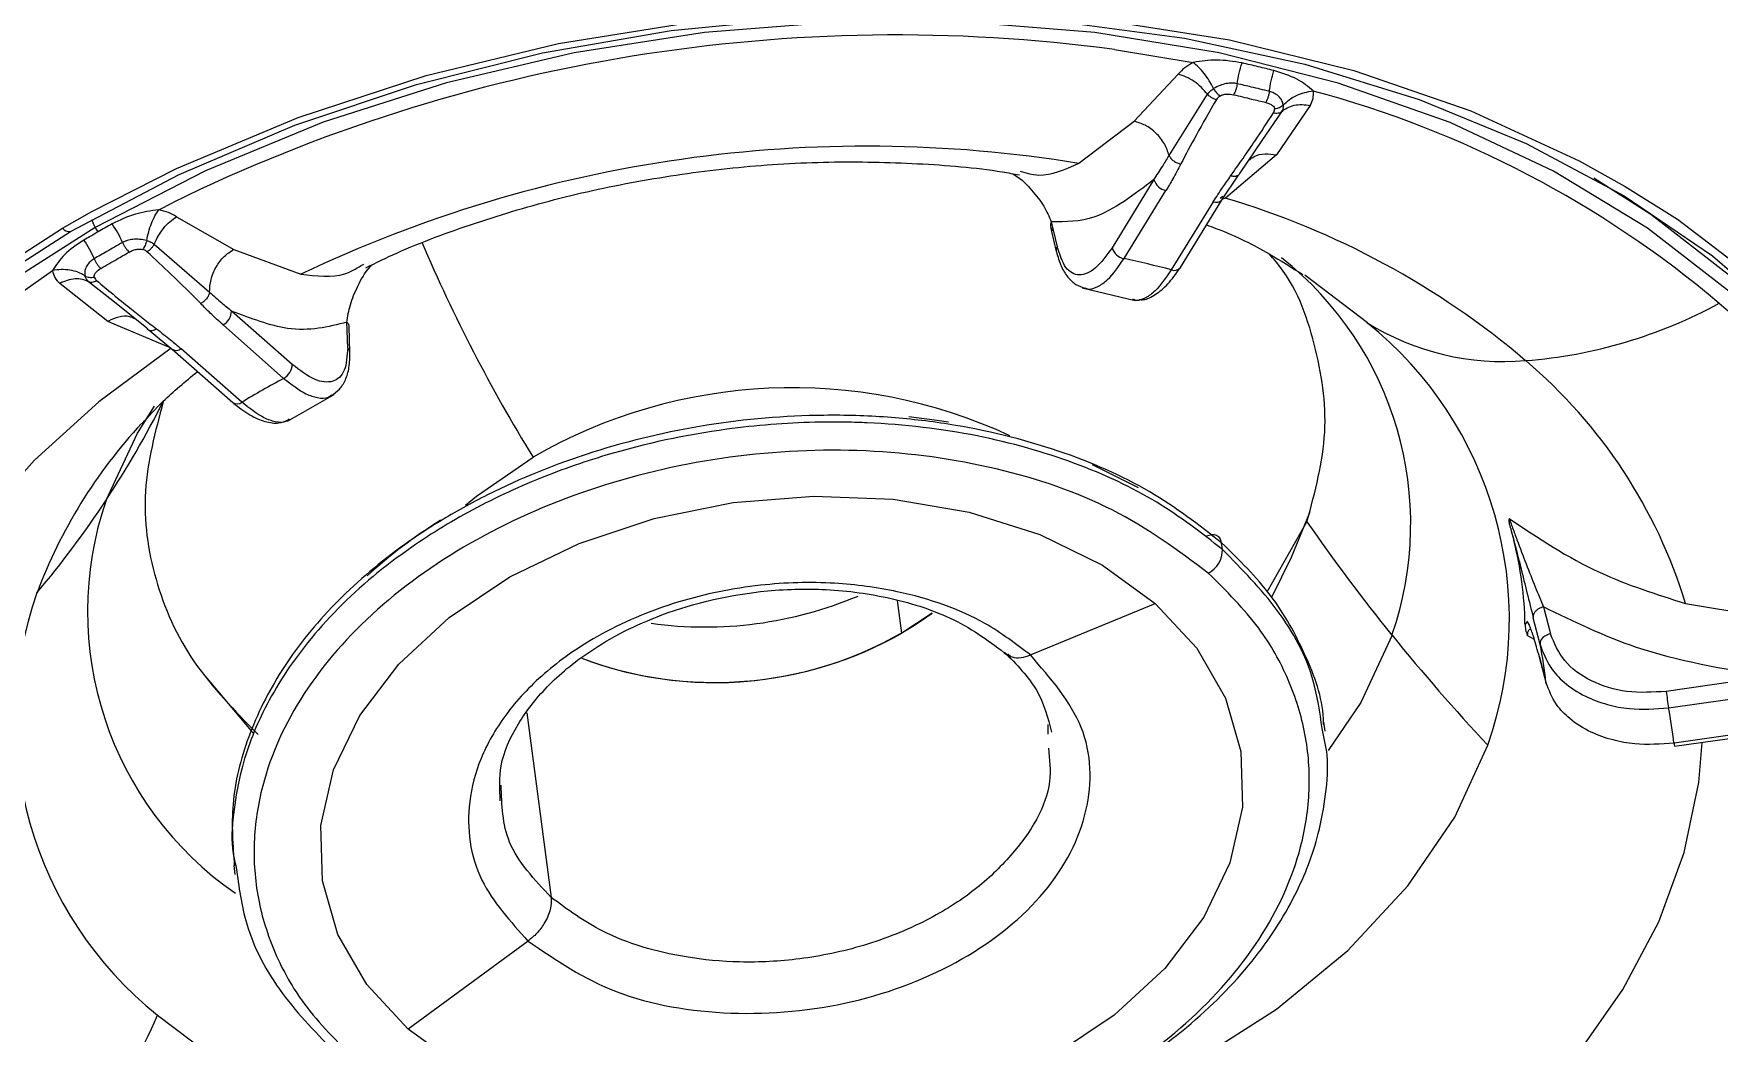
# Model space of a CAD drawing. Extents: x 525 to 613, y 487 to 635.
# Drawn here: x 582.59 to 584.257, y 577.046 to 578.035 of the extents above; entities that cross this region are included whole.
import ezdxf

# ---------------------------------------------------------------- set-up
doc = ezdxf.new("R2010")
doc.units = 0
doc.header["$MEASUREMENT"] = 0
doc.layers.add('1', color=4, linetype='Continuous')
doc.layers.add('STD TEST', color=3, linetype='Continuous')

# ---------------------------------------------------------------- blocks, each defined once
blk = doc.blocks.new('2023 VANGUARD')
at = {"layer": '1', "color": 3, "linetype": 'Continuous', "lineweight": 25}
for p, q in [((14.6992, -14.6718), (14.777, -14.6846)), ((14.7185, -14.7428), (14.7623, -14.6961)), ((14.7532, -14.7767), (14.7911, -14.716)), ((14.8644, -14.7335), (14.845, -14.7617)), ((14.8928, -14.7272), (14.8593, -14.7762)), ((14.6639, -14.7844), (14.7185, -14.7428)), ((14.845, -14.7617), (14.8234, -14.7934)), ((14.8593, -14.7762), (14.8089, -14.8189)), ((14.7382, -14.8005), (14.6968, -14.8679)), ((14.8051, -14.8212), (14.8217, -14.7962)), ((14.7086, -14.8787), (14.7501, -14.8114)), ((14.7969, -14.8225), (14.7554, -14.8899)), ((14.7644, -14.8875), (14.8058, -14.8202)), ((14.8037, -14.8188), (14.8065, -14.8168)), ((14.8089, -14.8189), (14.8051, -14.8202)), ((13.6584, -14.8486), (13.6876, -14.8321)), ((13.7537, -14.8303), (13.7673, -14.8234)), ((13.7713, -14.8373), (13.8279, -14.8696)), ((14.6358, -14.8468), (14.637, -14.8519)), ((14.6367, -14.8423), (14.6424, -14.8669)), ((14.637, -14.8519), (14.6416, -14.8718)), ((13.7493, -14.8644), (13.804, -14.9119)), ((13.8279, -14.8696), (13.8944, -14.894)), ((13.9539, -14.8855), (13.9567, -14.8841)), ((13.7033, -14.9409), (13.6558, -14.9033)), ((13.7084, -14.9206), (13.6844, -14.9015)), ((14.9493, -14.9422), (14.8874, -14.8951)), ((13.742, -14.9474), (13.7084, -14.9206)), ((14.6671, -14.9077), (14.7196, -14.9202)), ((13.8857, -14.9834), (13.8257, -14.9305)), ((13.7661, -14.9673), (13.7033, -14.9409)), ((13.7443, -14.9496), (13.7677, -14.9688)), ((13.8173, -14.9442), (13.8773, -14.9971)), ((13.9407, -14.9668), (13.9399, -14.9416)), ((13.9429, -14.9716), (13.9421, -14.9457)), ((13.7669, -14.9682), (13.827, -15.0211)), ((13.8359, -15.0208), (13.7759, -14.9679)), ((13.881, -15.0394), (13.9274, -15.013)), ((14.5351, -15.0406), (14.5236, -15.0388)), ((14.7228, -15.1053), (14.6775, -15.0825)), ((14.8502, -15.2083), (14.8896, -15.1389)), ((14.806, -15.1664), (14.8051, -15.1597)), ((14.4889, -15.249), (14.4846, -15.2167)), ((14.616, -15.2707), (14.7394, -15.2197)), ((15.1237, -15.2232), (15.1305, -15.2498)), ((15.2641, -15.2198), (15.3863, -15.2403)), ((14.5188, -15.2295), (14.4889, -15.249)), ((15.107, -15.2382), (15.1053, -15.2402)), ((15.1135, -15.234), (15.1134, -15.2336)), ((15.1202, -15.2603), (15.1135, -15.234)), ((15.1146, -15.2553), (15.1075, -15.2514)), ((15.1194, -15.2726), (15.1262, -15.2988)), ((15.1195, -15.2726), (15.126, -15.298)), ((15.1262, -15.2988), (15.126, -15.298)), ((15.3464, -15.2922), (15.2449, -15.3067)), ((15.2473, -15.323), (15.3488, -15.3085)), ((14.118, -15.328), (14.142, -15.5105)), ((14.6332, -15.3393), (14.6334, -15.349)), ((14.9075, -15.3461), (14.9063, -15.3373)), ((15.3542, -15.3434), (15.2527, -15.3578)), ((15.2532, -15.361), (15.3547, -15.3465)), ((13.8279, -15.479), (13.829, -15.4879)), ((14.1192, -15.5538), (14.0006, -15.6408)), ((14.119, -15.5536), (14.1192, -15.5538))]:
    blk.add_line(p, q, dxfattribs=at)
at = {"layer": '1', "color": 3, "linetype": 'Continuous', "lineweight": 25, "flags": 128}
for points in [[(13.6664, -14.8519), (13.7739, -14.7955), (13.8885, -14.7468), (14.0088, -14.7066), (14.1333, -14.6752), (14.2607, -14.6531), (14.3894, -14.6405), (14.5179, -14.6375), (14.6448, -14.6443), (14.7685, -14.6606), (14.8875, -14.6864), (15.0006, -14.7212), (15.1063, -14.7648), (15.2034, -14.8166), (15.2908, -14.8759), (15.3675, -14.9422), (15.4325, -15.0145), (15.4851, -15.0922), (15.5247, -15.1742), (15.5508, -15.2595), (15.5569, -15.2913)], [(13.6876, -14.8321), (13.7713, -14.7896), (13.8917, -14.739), (14.0182, -14.6977), (14.1492, -14.666), (14.2831, -14.6444), (14.418, -14.6332), (14.5525, -14.6324), (14.6847, -14.6422), (14.813, -14.6623), (14.9358, -14.6926), (15.0516, -14.7326), (15.1588, -14.7819), (15.2045, -14.8072)], [(15.5289, -15.4085), (15.5293, -15.4033), (15.5277, -15.3136), (15.5116, -15.2257), (15.4812, -15.1405), (15.4369, -15.0592), (15.3791, -14.9828), (15.3087, -14.9123), (15.2265, -14.8485), (15.1336, -14.7922), (15.0311, -14.7442), (14.9203, -14.705), (14.8027, -14.6752), (14.6796, -14.655), (14.5526, -14.6449), (14.4234, -14.6449), (14.2936, -14.6549), (14.1647, -14.675), (14.0385, -14.7047), (13.9164, -14.7438), (13.8001, -14.7918), (13.691, -14.848)], [(15.3123, -14.8991), (15.2297, -14.8349), (15.1734, -14.7992)], [(14.8052, -14.821), (14.8052, -14.8209), (14.8058, -14.8202)], [(15.2045, -14.8072), (15.2562, -14.8398), (15.3425, -14.9056)], [(13.4073, -16.03), (13.3332, -15.9571), (13.2721, -15.8781), (13.225, -15.7939), (13.1923, -15.7057), (13.1744, -15.6144), (13.1717, -15.5213), (13.1841, -15.4275), (13.2115, -15.3342), (13.2535, -15.2426), (13.3096, -15.1539), (13.3791, -15.069), (13.4611, -14.9892), (13.5546, -14.9154), (13.6584, -14.8486)], [(13.1854, -15.5761), (13.1873, -15.4911), (13.2028, -15.4016), (13.2321, -15.3129), (13.2748, -15.2259), (13.3304, -15.1418), (13.3982, -15.0614), (13.4774, -14.9857), (13.5672, -14.9156), (13.6664, -14.8519)], [(13.691, -14.848), (13.5904, -14.9118), (13.4997, -14.9823), (13.4199, -15.0587), (13.3522, -15.1399), (13.2972, -15.2251), (13.2558, -15.313), (13.2284, -15.4026), (13.2154, -15.4928), (13.217, -15.5825), (13.233, -15.6704), (13.2635, -15.7556), (13.2685, -15.7664)], [(13.2307, -15.5694), (13.232, -15.4771), (13.2488, -15.3845), (13.2809, -15.2929), (13.3279, -15.2033), (13.389, -15.1172), (13.4636, -15.0356), (13.5505, -14.9597), (13.6486, -14.8905)], [(13.7661, -14.9673), (13.6945, -15.0204), (13.6309, -15.0779), (13.576, -15.1394), (13.5306, -15.2039), (13.4951, -15.2709), (13.47, -15.3394), (13.4555, -15.4087), (13.4519, -15.4779)], [(13.7017, -15.1176), (13.7327, -15.0512), (13.7495, -15.0245)], [(14.5236, -15.0388), (14.5109, -15.037), (14.4956, -15.0352)], [(14.0572, -15.1226), (14.0679, -15.1135), (14.124, -15.0751)], [(14.0006, -15.6408), (13.9595, -15.5965), (13.9309, -15.5471), (13.9157, -15.4942), (13.9142, -15.4393), (13.9266, -15.3842), (13.9525, -15.3304), (13.9911, -15.2797), (14.0411, -15.2336), (14.1012, -15.1934), (14.1695, -15.1604), (14.2438, -15.1357), (14.3219, -15.1199), (14.4016, -15.1135), (14.4802, -15.1167), (14.5555, -15.1295), (14.6252, -15.1514), (14.6872, -15.1818), (14.7394, -15.2197)], [(14.8551, -15.2129), (14.8744, -15.1739), (14.8924, -15.1297)], [(14.7394, -15.2197), (14.7805, -15.264), (14.8091, -15.3134), (14.8243, -15.3663), (14.8258, -15.4212), (14.8134, -15.4763), (14.7875, -15.5301), (14.7489, -15.5808), (14.6988, -15.6269), (14.6388, -15.6671), (14.5705, -15.7), (14.4962, -15.7248), (14.418, -15.7406), (14.3384, -15.747), (14.2598, -15.7438), (14.1844, -15.731), (14.1148, -15.7091), (14.0528, -15.6787), (14.0006, -15.6408)], [(14.9737, -15.2512), (14.9427, -15.3176), (14.9107, -15.3653)], [(13.7997, -15.2917), (13.8451, -15.3457), (13.8472, -15.3478)], [(13.7524, -15.627), (13.8199, -15.6777), (13.898, -15.7205), (13.9851, -15.7546), (14.0795, -15.7793), (14.1794, -15.7941), (14.2827, -15.7987), (14.3874, -15.793), (14.4914, -15.7771), (14.5925, -15.7514), (14.6888, -15.7163), (14.7784, -15.6726), (14.8593, -15.6211), (14.9301, -15.5629), (14.9893, -15.4991), (15.0358, -15.431), (15.0685, -15.36)], [(14.9666, -15.8382), (15.0383, -15.7852), (15.1019, -15.7276), (15.1568, -15.6662), (15.2022, -15.6016), (15.2377, -15.5346), (15.2628, -15.4661), (15.2773, -15.3969), (15.2806, -15.3571)]]:
    blk.add_lwpolyline(points, dxfattribs=at)
at = {"layer": '1', "color": 3, "linetype": 'Continuous', "lineweight": 25}
for centre, radius, start, end in [((14.4834, -16.2859), 1.6284, 82.384, 116.0915), ((14.6273, -15.7154), 1.0378, 49.7832, 75.0077), ((14.4544, -16.0698), 1.3023, 80.7424, 115.4665), ((14.7532, -14.7961), 0.0156, 196.4118, 258.4803), ((14.7997, -14.8144), 0.00857, 250.8871, 309.8544), ((14.5769, -15.6024), 0.8171, 49.6548, 73.5117), ((13.6655, -14.8429), 0.00909, 218.8875, 275.6111), ((13.7325, -14.8244), 0.0478, 199.0679, 209.6277), ((13.7359, -14.8227), 0.0516, 209.3783, 214.9763), ((14.3681, -16.031), 1.358, 119.1006, 119.777), ((15.5175, -14.2194), 1.6353, 203.1526, 211.5522), ((14.6483, -14.8703), 0.00686, 149.4581, 199.6621), ((14.7117, -14.8635), 0.0156, 196.4129, 258.4802), ((14.4877, -15.9113), 1.056, 75.3142, 77.9243), ((14.7583, -14.8824), 0.00793, 249.0772, 320.2841), ((14.6567, -15.1413), 0.3355, 340.8726, 51.7215), ((15.0681, -14.5002), 0.4809, 274.5141, 298.487), ((14.891, -15.4052), 0.6307, 14.6105, 49.8747), ((13.8097, -14.9302), 0.016, 298.2138, 358.8632), ((15.0841, -14.724), 0.2565, 238.2795, 274.8695), ((14.7145, -15.2351), 0.3753, 340.5634, 51.2888), ((13.7712, -14.9618), 0.0077, 236.6953, 307.5638), ((13.9359, -14.972), 0.00701, 2.7442, 47.5767), ((13.8698, -14.983), 0.016, 298.2137, 358.8629), ((14.7761, -15.3691), 0.5104, 17.0092, 49.7391), ((14.368, -15.9027), 1.03, 118.4508, 121.1046), ((14.3804, -15.5191), 0.5127, 65.1612, 120.0092), ((12.9038, -14.5902), 0.9564, 326.5312, 333.2869), ((13.8312, -15.0147), 0.0077, 236.6955, 307.5639), ((14.1081, -15.3868), 0.5069, 137.1227, 159.4991), ((12.8681, -14.5663), 0.9994, 319.9627, 326.5231), ((14.0222, -15.2275), 0.3389, 161.078, 235.3681), ((14.3146, -15.5855), 0.5295, 122.1978, 132.0772), ((16.4057, -14.0911), 1.843, 214.6497, 219.0117), ((14.7797, -15.1664), 0.0264, 297.9187, 0.0218), ((14.7497, -15.2456), 0.3556, 0.865, 14.3703), ((13.9872, -15.3341), 0.3753, 160.5634, 231.2888), ((14.294, -14.8524), 0.3906, 262.1905, 292.8305), ((14.3038, -14.9264), 0.3716, 249.2674, 305.3484), ((14.304, -14.9241), 0.3738, 249.3523, 299.6466), ((16.5319, -13.989), 2.0052, 219.0087, 223.1321), ((15.1286, -15.2596), 0.00841, 116.2074, 184.4674), ((15.1339, -15.2665), 0.017, 101.6664, 122.1681), ((14.7677, -15.3341), 0.3601, 5.7645, 11.8342), ((16.0981, -15.1931), 0.8607, 187.585, 188.6813), ((14.8399, -15.4039), 0.4153, 6.368, 11.2308), ((15.2914, -15.3528), 0.039, 187.3986, 192.1071), ((13.0359, -15.3137), 0.7821, 319.0802, 336.3794)]:
    blk.add_arc(centre, radius, start, end, dxfattribs=at)
for points, knots in [([(18.0731, -14.2248), (18.0717, -14.2358), (18.0688, -14.2578), (18.0641, -14.2907), (18.0589, -14.3235), (18.0534, -14.3562), (18.0474, -14.3887), (18.0411, -14.4211), (18.0344, -14.4534), (18.0274, -14.4855), (18.0199, -14.5176), (18.012, -14.5495), (18.0038, -14.5813), (17.9952, -14.613), (17.9862, -14.6445), (17.9768, -14.6759), (17.967, -14.7072), (17.9569, -14.7384), (17.9463, -14.7694), (17.9221, -14.8381), (17.8808, -14.9433), (17.8154, -15.0848), (17.7409, -15.2236), (17.6263, -15.4082), (17.4582, -15.6291), (17.2508, -15.8364), (17.0642, -15.9881), (16.9112, -16.0962), (16.7479, -16.1961), (16.5561, -16.2972), (16.3331, -16.3952), (16.076, -16.4851), (15.7678, -16.5681), (15.401, -16.6351), (14.9898, -16.6742), (14.5709, -16.684), (14.2294, -16.6717), (13.9533, -16.6514), (13.7858, -16.6354), (13.6519, -16.6206), (13.5528, -16.6087), (13.4518, -16.5957), (13.3841, -16.5863), (13.3499, -16.5815)], [0, 0, 0, 0, 0.007152, 0.014277, 0.021376, 0.028448, 0.035495, 0.042518, 0.049515, 0.056489, 0.06344, 0.070368, 0.077274, 0.084158, 0.091021, 0.097864, 0.104687, 0.11149, 0.118275, 0.125042, 0.156607, 0.187561, 0.219175, 0.250063, 0.31393, 0.375018, 0.406447, 0.437518, 0.468819, 0.500028, 0.541236, 0.582742, 0.624999, 0.685774, 0.749971, 0.81025, 0.874963, 0.905649, 0.937484, 0.952618, 0.96808, 0.983873, 1, 1, 1, 1]), ([(13.1799, -17.2191), (13.1992, -17.2203), (13.2378, -17.2226), (13.2955, -17.2257), (13.3529, -17.2285), (13.4099, -17.231), (13.4665, -17.2331), (13.5227, -17.2349), (13.5785, -17.2364), (13.6928, -17.2387), (13.864, -17.2397), (14.1751, -17.2338), (14.5605, -17.2108), (15.0293, -17.1548), (15.4876, -17.0689), (15.866, -16.9689), (16.1563, -16.8725), (16.4428, -16.7632), (16.7847, -16.6048), (17.1597, -16.3809), (17.4371, -16.171), (17.6355, -15.991), (17.7721, -15.8511), (17.8975, -15.7061), (18.0097, -15.559), (18.1103, -15.409), (18.1998, -15.2564), (18.2799, -15.0987), (18.3352, -14.971), (18.372, -14.8754), (18.3943, -14.8133), (18.4153, -14.7507), (18.4348, -14.6874), (18.453, -14.6235), (18.4697, -14.5591), (18.4851, -14.4941), (18.499, -14.4286), (18.5116, -14.3625), (18.5187, -14.3182), (18.5223, -14.296)], [0, 0, 0, 0, 0.008041, 0.01602, 0.023935, 0.031787, 0.039574, 0.047295, 0.05495, 0.062539, 0.094215, 0.125037, 0.189204, 0.250029, 0.314032, 0.37501, 0.406426, 0.437522, 0.499977, 0.562438, 0.624916, 0.655923, 0.687415, 0.718446, 0.749938, 0.780331, 0.811271, 0.842801, 0.874958, 0.887043, 0.899216, 0.911481, 0.923837, 0.936288, 0.948834, 0.961477, 0.974218, 0.987059, 1, 1, 1, 1]), ([(14.777, -14.6846), (14.7741, -14.6863), (14.7682, -14.6898), (14.7643, -14.694), (14.7623, -14.6961)], [0, 0, 0, 0, 0.504199, 1, 1, 1, 1]), ([(14.8254, -14.6852), (14.8171, -14.6838), (14.8015, -14.6811), (14.7849, -14.6835), (14.777, -14.6846)], [0, 0, 0, 0, 0.529731, 1, 1, 1, 1]), ([(14.7972, -14.7105), (14.7958, -14.7079), (14.793, -14.7027), (14.7879, -14.6955), (14.7825, -14.6892), (14.7788, -14.6861), (14.777, -14.6846)], [0, 0, 0, 0, 0.2496757, 0.503855, 0.7560327, 1, 1, 1, 1]), ([(14.8206, -14.7057), (14.8211, -14.7022), (14.8222, -14.6953), (14.8243, -14.6886), (14.8254, -14.6852)], [0, 0, 0, 0, 0.502808, 1, 1, 1, 1]), ([(14.8569, -14.6927), (14.8517, -14.6914), (14.8412, -14.6889), (14.8306, -14.6864), (14.8254, -14.6852)], [0, 0, 0, 0, 0.499884, 1, 1, 1, 1]), ([(14.7911, -14.716), (14.7892, -14.7137), (14.7853, -14.7091), (14.7781, -14.7034), (14.7703, -14.6988), (14.7649, -14.697), (14.7623, -14.6961)], [0, 0, 0, 0, 0.249775, 0.504218, 0.756467, 1, 1, 1, 1]), ([(14.8206, -14.7057), (14.8189, -14.7054), (14.8154, -14.7049), (14.8096, -14.7055), (14.8031, -14.7073), (14.7992, -14.7094), (14.7972, -14.7105)], [0, 0, 0, 0, 0.210352, 0.445074, 0.702847, 1, 1, 1, 1]), ([(14.8206, -14.7057), (14.8204, -14.7067), (14.8201, -14.7087), (14.8193, -14.7117), (14.8182, -14.7145), (14.8174, -14.7159), (14.817, -14.7166)], [0, 0, 0, 0, 0.245697, 0.5, 0.754303, 1, 1, 1, 1]), ([(14.8523, -14.7132), (14.8464, -14.7118), (14.8358, -14.7093), (14.8252, -14.7068), (14.8206, -14.7057)], [0, 0, 0, 0, 0.559999, 1, 1, 1, 1]), ([(14.8523, -14.7132), (14.8529, -14.7098), (14.8539, -14.7028), (14.8559, -14.6961), (14.8569, -14.6927)], [0, 0, 0, 0, 0.502803, 1, 1, 1, 1]), ([(14.8958, -14.7129), (14.8908, -14.7087), (14.88, -14.6998), (14.8649, -14.6952), (14.8569, -14.6927)], [0, 0, 0, 0, 0.470057, 1, 1, 1, 1]), ([(14.8001, -14.7213), (14.7932, -14.7331), (14.781, -14.7543), (14.7697, -14.7757), (14.7648, -14.7851)], [0, 0, 0, 0, 0.559998, 1, 1, 1, 1]), ([(14.7911, -14.716), (14.7919, -14.715), (14.7935, -14.713), (14.796, -14.7113), (14.7972, -14.7105)], [0, 0, 0, 0, 0.505655, 1, 1, 1, 1]), ([(14.7911, -14.716), (14.7917, -14.7166), (14.7929, -14.7178), (14.7952, -14.7194), (14.7976, -14.7206), (14.7993, -14.721), (14.8001, -14.7213)], [0, 0, 0, 0, 0.246698, 0.5, 0.753302, 1, 1, 1, 1]), ([(14.7972, -14.7105), (14.7976, -14.7113), (14.7985, -14.7127), (14.8001, -14.7147), (14.8018, -14.7165), (14.8029, -14.7174), (14.8034, -14.7179)], [0, 0, 0, 0, 0.247007, 0.5, 0.752993, 1, 1, 1, 1]), ([(14.8034, -14.7179), (14.8027, -14.7185), (14.8013, -14.7195), (14.8005, -14.7207), (14.8001, -14.7213)], [0, 0, 0, 0, 0.562739, 1, 1, 1, 1]), ([(14.8034, -14.7179), (14.8044, -14.7174), (14.8065, -14.7163), (14.8114, -14.7157), (14.8148, -14.7163), (14.817, -14.7166)], [0, 0, 0, 0, 0.24307, 0.51589, 1, 1, 1, 1]), ([(14.817, -14.7166), (14.8229, -14.718), (14.8335, -14.7205), (14.8441, -14.7231), (14.8488, -14.7242)], [0, 0, 0, 0, 0.5599999, 1, 1, 1, 1]), ([(14.8523, -14.7132), (14.8522, -14.7142), (14.8519, -14.7162), (14.851, -14.7192), (14.85, -14.722), (14.8492, -14.7235), (14.8488, -14.7242)], [0, 0, 0, 0, 0.245697, 0.5, 0.754303, 1, 1, 1, 1]), ([(14.8661, -14.7269), (14.8658, -14.7252), (14.8652, -14.7221), (14.8616, -14.7179), (14.8573, -14.7148), (14.8539, -14.7137), (14.8523, -14.7132)], [0, 0, 0, 0, 0.2965479, 0.5542508, 0.7891888, 1, 1, 1, 1]), ([(14.8661, -14.7269), (14.868, -14.7251), (14.8716, -14.7214), (14.879, -14.7171), (14.8871, -14.7141), (14.893, -14.7133), (14.8958, -14.7129)], [0, 0, 0, 0, 0.249676, 0.503855, 0.756033, 1, 1, 1, 1]), ([(14.8928, -14.7272), (14.894, -14.7249), (14.8962, -14.7202), (14.896, -14.7153), (14.8958, -14.7129)], [0, 0, 0, 0, 0.495801, 1, 1, 1, 1]), ([(14.8141, -14.7969), (14.8223, -14.7853), (14.8368, -14.7647), (14.8504, -14.7438), (14.8564, -14.7346)], [0, 0, 0, 0, 0.559997, 1, 1, 1, 1]), ([(14.8488, -14.7242), (14.8501, -14.7246), (14.8527, -14.7253), (14.8554, -14.727), (14.8572, -14.7288), (14.8574, -14.7301), (14.8575, -14.7307)], [0, 0, 0, 0, 0.316144, 0.604812, 0.810522, 1, 1, 1, 1]), ([(14.8564, -14.7346), (14.8568, -14.7339), (14.8575, -14.7326), (14.8575, -14.7313), (14.8575, -14.7307)], [0, 0, 0, 0, 0.557135, 1, 1, 1, 1]), ([(14.8644, -14.7335), (14.8639, -14.7338), (14.863, -14.7345), (14.861, -14.735), (14.8588, -14.7351), (14.8572, -14.7348), (14.8564, -14.7346)], [0, 0, 0, 0, 0.246698, 0.5, 0.753302, 1, 1, 1, 1]), ([(14.8661, -14.7269), (14.8656, -14.7274), (14.8645, -14.7284), (14.8624, -14.7296), (14.8601, -14.7304), (14.8584, -14.7306), (14.8575, -14.7307)], [0, 0, 0, 0, 0.247007, 0.5, 0.752993, 1, 1, 1, 1]), ([(14.8644, -14.7335), (14.8661, -14.732), (14.8696, -14.7292), (14.8767, -14.7268), (14.8845, -14.726), (14.8901, -14.7268), (14.8928, -14.7272)], [0, 0, 0, 0, 0.249775, 0.504218, 0.756467, 1, 1, 1, 1]), ([(14.8661, -14.7269), (14.8661, -14.728), (14.8661, -14.7303), (14.865, -14.7324), (14.8644, -14.7335)], [0, 0, 0, 0, 0.496987, 1, 1, 1, 1]), ([(14.7532, -14.7767), (14.7519, -14.7728), (14.7492, -14.7648), (14.7406, -14.7543), (14.73, -14.7463), (14.7223, -14.7439), (14.7185, -14.7428)], [0, 0, 0, 0, 0.250711, 0.510511, 0.764609, 1, 1, 1, 1]), ([(13.9585, -14.8878), (13.9686, -14.8828), (14.0023, -14.8664), (14.0667, -14.8427), (14.15, -14.8179), (14.2377, -14.7994), (14.3272, -14.7873), (14.417, -14.782), (14.5044, -14.784), (14.5678, -14.789), (14.5995, -14.7949), (14.6052, -14.7959)], [0, 0, 0, 0, 0.05578, 0.185279, 0.315735, 0.446912, 0.578491, 0.710122, 0.84133, 0.971791, 1, 1, 1, 1]), ([(14.6059, -14.7921), (14.6119, -14.794), (14.6298, -14.7996), (14.6503, -14.7904), (14.6639, -14.7844)], [0, 0, 0, 0, 0.336029, 1, 1, 1, 1]), ([(14.7382, -14.8005), (14.7412, -14.7961), (14.7464, -14.7883), (14.7511, -14.7803), (14.7532, -14.7767)], [0, 0, 0, 0, 0.558531, 1, 1, 1, 1]), ([(14.7648, -14.7851), (14.7622, -14.7901), (14.7576, -14.7989), (14.7524, -14.8076), (14.7501, -14.8114)], [0, 0, 0, 0, 0.559985, 1, 1, 1, 1]), ([(14.7532, -14.7767), (14.7537, -14.7777), (14.7548, -14.7796), (14.7577, -14.7822), (14.7611, -14.7842), (14.7636, -14.7848), (14.7648, -14.7851)], [0, 0, 0, 0, 0.243098, 0.5, 0.756902, 1, 1, 1, 1]), ([(14.8326, -14.7812), (14.8341, -14.78), (14.8383, -14.7764), (14.8478, -14.7744), (14.8556, -14.7757), (14.8593, -14.7762)], [0, 0, 0, 0, 0.222655, 0.626181, 1, 1, 1, 1]), ([(14.5986, -14.7948), (14.5993, -14.7952), (14.6072, -14.7998), (14.6177, -14.8111), (14.6301, -14.8268), (14.6345, -14.8371), (14.6367, -14.8423)], [0, 0, 0, 0, 0.0295937, 0.3486884, 0.6748415, 1, 1, 1, 1]), ([(14.7382, -14.8005), (14.7184, -14.8156), (14.6829, -14.8425), (14.6509, -14.8424), (14.6367, -14.8423)], [0, 0, 0, 0, 0.559799, 1, 1, 1, 1]), ([(14.7969, -14.8225), (14.7999, -14.8177), (14.8054, -14.8091), (14.8115, -14.8006), (14.8141, -14.7969)], [0, 0, 0, 0, 0.559985, 1, 1, 1, 1]), ([(14.8234, -14.7934), (14.8231, -14.7942), (14.8226, -14.7957), (14.8204, -14.7971), (14.8175, -14.7976), (14.8152, -14.7971), (14.8141, -14.7969)], [0, 0, 0, 0, 0.243098, 0.5, 0.756902, 1, 1, 1, 1]), ([(13.7537, -14.8303), (13.7459, -14.8314), (13.7292, -14.8339), (13.7151, -14.8407), (13.7076, -14.8444)], [0, 0, 0, 0, 0.468065, 1, 1, 1, 1]), ([(13.7418, -14.8608), (13.7424, -14.8579), (13.7436, -14.8521), (13.7465, -14.8438), (13.7498, -14.8362), (13.7524, -14.8323), (13.7537, -14.8303)], [0, 0, 0, 0, 0.249676, 0.503855, 0.756033, 1, 1, 1, 1]), ([(13.7493, -14.8644), (13.7505, -14.8616), (13.7529, -14.8562), (13.7583, -14.8486), (13.7644, -14.842), (13.769, -14.8388), (13.7713, -14.8373)], [0, 0, 0, 0, 0.249775, 0.504218, 0.756467, 1, 1, 1, 1]), ([(13.7713, -14.8373), (13.7688, -14.8358), (13.7637, -14.8328), (13.757, -14.8312), (13.7537, -14.8303)], [0, 0, 0, 0, 0.495801, 1, 1, 1, 1]), ([(13.6936, -14.8523), (13.691, -14.8538), (13.6864, -14.8565), (13.6818, -14.8592), (13.6797, -14.8603)], [0, 0, 0, 0, 0.5600928, 1, 1, 1, 1]), ([(13.718, -14.8627), (13.7165, -14.8595), (13.7135, -14.8532), (13.7095, -14.8473), (13.7076, -14.8444)], [0, 0, 0, 0, 0.502816, 1, 1, 1, 1]), ([(14.7903, -14.8454), (14.7934, -14.8465), (14.8173, -14.8551), (14.8504, -14.8722), (14.8747, -14.8876), (14.8854, -14.8944)], [0, 0, 0, 0, 0.076798, 0.593984, 1, 1, 1, 1]), ([(13.6797, -14.8603), (13.6728, -14.8649), (13.6598, -14.8736), (13.6521, -14.8851), (13.6486, -14.8905)], [0, 0, 0, 0, 0.529808, 1, 1, 1, 1]), ([(13.6899, -14.8788), (13.6884, -14.8756), (13.6855, -14.8692), (13.6817, -14.8633), (13.6797, -14.8603)], [0, 0, 0, 0, 0.502809, 1, 1, 1, 1]), ([(13.718, -14.8627), (13.7127, -14.8657), (13.7034, -14.8711), (13.694, -14.8764), (13.6899, -14.8788)], [0, 0, 0, 0, 0.5599993, 1, 1, 1, 1]), ([(13.6964, -14.8883), (13.7017, -14.8853), (13.711, -14.8799), (13.7204, -14.8746), (13.7245, -14.8722)], [0, 0, 0, 0, 0.5599999, 1, 1, 1, 1]), ([(13.7418, -14.8608), (13.7395, -14.8603), (13.7351, -14.8594), (13.7284, -14.8595), (13.7226, -14.8605), (13.7195, -14.862), (13.718, -14.8627)], [0, 0, 0, 0, 0.297153, 0.554926, 0.789648, 1, 1, 1, 1]), ([(13.718, -14.8627), (13.7184, -14.8636), (13.7192, -14.8654), (13.7209, -14.8681), (13.7227, -14.8705), (13.7239, -14.8716), (13.7245, -14.8722)], [0, 0, 0, 0, 0.245697, 0.5, 0.754303, 1, 1, 1, 1]), ([(13.7245, -14.8722), (13.7258, -14.8716), (13.7282, -14.8703), (13.732, -14.8693), (13.7353, -14.8691), (13.737, -14.8694), (13.7379, -14.8696)], [0, 0, 0, 0, 0.316237, 0.605106, 0.810922, 1, 1, 1, 1]), ([(13.7418, -14.8608), (13.7416, -14.8616), (13.7411, -14.8633), (13.7402, -14.8657), (13.7391, -14.8679), (13.7383, -14.869), (13.7379, -14.8696)], [0, 0, 0, 0, 0.247007, 0.5, 0.752993, 1, 1, 1, 1]), ([(13.7421, -14.8719), (13.7414, -14.8714), (13.7402, -14.8704), (13.7386, -14.8699), (13.7379, -14.8696)], [0, 0, 0, 0, 0.5571393, 1, 1, 1, 1]), ([(13.7418, -14.8608), (13.7432, -14.8613), (13.7461, -14.8622), (13.7482, -14.8636), (13.7493, -14.8644)], [0, 0, 0, 0, 0.494345, 1, 1, 1, 1]), ([(13.7493, -14.8644), (13.7489, -14.8651), (13.748, -14.8666), (13.7463, -14.8687), (13.7443, -14.8706), (13.7428, -14.8715), (13.7421, -14.8719)], [0, 0, 0, 0, 0.246698, 0.5, 0.753302, 1, 1, 1, 1]), ([(13.7953, -14.9232), (13.7856, -14.9135), (13.7683, -14.8962), (13.7501, -14.8793), (13.7421, -14.8719)], [0, 0, 0, 0, 0.559997, 1, 1, 1, 1]), ([(13.804, -14.9119), (13.8042, -14.9078), (13.8047, -14.8993), (13.81, -14.8868), (13.8179, -14.8762), (13.8246, -14.8717), (13.8279, -14.8696)], [0, 0, 0, 0, 0.250711, 0.510511, 0.764609, 1, 1, 1, 1]), ([(14.6417, -14.8719), (14.6431, -14.8768), (14.646, -14.8866), (14.6528, -14.8974), (14.6609, -14.905), (14.667, -14.907), (14.6701, -14.908)], [0, 0, 0, 0, 0.25147, 0.501693, 0.751212, 1, 1, 1, 1]), ([(14.6968, -14.8679), (14.6913, -14.8755), (14.6803, -14.8907), (14.664, -14.8969), (14.6501, -14.8901), (14.645, -14.8746), (14.6424, -14.8669)], [0, 0, 0, 0, 0.249643, 0.500118, 0.750531, 1, 1, 1, 1]), ([(13.6808, -14.8957), (13.6785, -14.8945), (13.674, -14.8919), (13.6659, -14.8899), (13.6572, -14.8892), (13.6514, -14.89), (13.6486, -14.8905)], [0, 0, 0, 0, 0.249676, 0.503855, 0.756033, 1, 1, 1, 1]), ([(13.6899, -14.8788), (13.6885, -14.8797), (13.6856, -14.8817), (13.6824, -14.8858), (13.6802, -14.8908), (13.6806, -14.894), (13.6808, -14.8957)], [0, 0, 0, 0, 0.210808, 0.445743, 0.703445, 1, 1, 1, 1]), ([(13.6899, -14.8788), (13.6903, -14.8797), (13.6911, -14.8815), (13.6928, -14.8842), (13.6946, -14.8865), (13.6958, -14.8877), (13.6964, -14.8883)], [0, 0, 0, 0, 0.245697, 0.5, 0.754303, 1, 1, 1, 1]), ([(13.69, -14.897), (13.69, -14.8962), (13.6898, -14.8945), (13.692, -14.8913), (13.6947, -14.8894), (13.6964, -14.8883)], [0, 0, 0, 0, 0.243345, 0.515967, 1, 1, 1, 1]), ([(13.8944, -14.894), (13.9098, -14.8959), (13.9325, -14.8988), (13.9487, -14.8887), (13.9539, -14.8855)], [0, 0, 0, 0, 0.682148, 1, 1, 1, 1]), ([(13.9399, -14.9416), (13.9407, -14.9359), (13.9424, -14.9247), (13.9503, -14.9061), (13.9576, -14.8922), (13.9641, -14.8854), (13.9648, -14.8847)], [0, 0, 0, 0, 0.322424, 0.645835, 0.962247, 1, 1, 1, 1]), ([(14.67, -14.9076), (14.671, -14.908), (14.6748, -14.9097), (14.6825, -14.9068), (14.6946, -14.8988), (14.7032, -14.8865), (14.7086, -14.8787)], [0, 0, 0, 0, 0.087666, 0.352131, 0.592592, 1, 1, 1, 1]), ([(14.7554, -14.8899), (14.75, -14.8976), (14.7414, -14.9099), (14.7297, -14.918), (14.7221, -14.9211), (14.7183, -14.9192), (14.7172, -14.9187)], [0, 0, 0, 0, 0.397972, 0.63268, 0.890716, 1, 1, 1, 1]), ([(14.7235, -14.9192), (14.725, -14.9193), (14.73, -14.9197), (14.7399, -14.9146), (14.7522, -14.9046), (14.7599, -14.8938), (14.7637, -14.8883)], [0, 0, 0, 0, 0.117417, 0.412052, 0.705516, 1, 1, 1, 1]), ([(14.8896, -15.1389), (14.8976, -15.1093), (14.9134, -15.0501), (14.8994, -14.963), (14.8783, -14.903), (14.8545, -14.8766), (14.8522, -14.8741)], [0, 0, 0, 0, 0.321937, 0.643874, 0.96581, 1, 1, 1, 1]), ([(13.6486, -14.8905), (13.6492, -14.8929), (13.6504, -14.8977), (13.654, -14.9015), (13.6558, -14.9033)], [0, 0, 0, 0, 0.504199, 1, 1, 1, 1]), ([(13.6844, -14.9015), (13.6824, -14.9006), (13.6783, -14.8988), (13.671, -14.8985), (13.6634, -14.8998), (13.6583, -14.9022), (13.6558, -14.9033)], [0, 0, 0, 0, 0.249775, 0.504218, 0.756467, 1, 1, 1, 1]), ([(13.6808, -14.8957), (13.6814, -14.8961), (13.6827, -14.8967), (13.685, -14.8972), (13.6875, -14.8974), (13.6892, -14.8971), (13.69, -14.897)], [0, 0, 0, 0, 0.247007, 0.5, 0.752993, 1, 1, 1, 1]), ([(13.6844, -14.9015), (13.6836, -14.9006), (13.6818, -14.8989), (13.6811, -14.8968), (13.6808, -14.8957)], [0, 0, 0, 0, 0.503013, 1, 1, 1, 1]), ([(13.6844, -14.9015), (13.685, -14.9017), (13.686, -14.9021), (13.688, -14.9021), (13.6901, -14.9015), (13.6916, -14.9008), (13.6923, -14.9004)], [0, 0, 0, 0, 0.246698, 0.5, 0.753302, 1, 1, 1, 1]), ([(13.69, -14.897), (13.6903, -14.8977), (13.6908, -14.8989), (13.6918, -14.9), (13.6923, -14.9004)], [0, 0, 0, 0, 0.562763, 1, 1, 1, 1]), ([(13.6923, -14.9004), (13.7031, -14.9095), (13.7225, -14.9256), (13.7427, -14.9413), (13.7516, -14.9482)], [0, 0, 0, 0, 0.559998, 1, 1, 1, 1]), ([(13.804, -14.9119), (13.8038, -14.913), (13.8033, -14.9151), (13.8012, -14.9184), (13.7985, -14.9213), (13.7963, -14.9225), (13.7953, -14.9232)], [0, 0, 0, 0, 0.243098, 0.5, 0.756902, 1, 1, 1, 1]), ([(13.8173, -14.9442), (13.813, -14.9404), (13.8054, -14.9335), (13.7984, -14.9263), (13.7953, -14.9232)], [0, 0, 0, 0, 0.559985, 1, 1, 1, 1]), ([(13.804, -14.9119), (13.808, -14.9155), (13.815, -14.9218), (13.8224, -14.9278), (13.8257, -14.9305)], [0, 0, 0, 0, 0.561456, 1, 1, 1, 1]), ([(13.7296, -14.9381), (13.7281, -14.9374), (13.7235, -14.9352), (13.7143, -14.9358), (13.7073, -14.939), (13.7039, -14.9405)], [0, 0, 0, 0, 0.201334, 0.615182, 1, 1, 1, 1]), ([(13.9399, -14.9416), (13.9213, -14.9462), (13.8882, -14.9545), (13.8448, -14.9378), (13.8257, -14.9305)], [0, 0, 0, 0, 0.559798, 1, 1, 1, 1]), ([(13.7039, -14.9405), (13.7038, -14.9406), (13.7036, -14.9407), (13.7034, -14.9408), (13.7033, -14.9409)], [0, 0, 0, 0, 0.560995, 1, 1, 1, 1]), ([(13.742, -14.9474), (13.7424, -14.9481), (13.7433, -14.9494), (13.7457, -14.9501), (13.7486, -14.9498), (13.7506, -14.9487), (13.7516, -14.9482)], [0, 0, 0, 0, 0.243098, 0.5, 0.756902, 1, 1, 1, 1]), ([(13.7516, -14.9482), (13.7562, -14.9518), (13.7646, -14.9582), (13.7724, -14.9649), (13.7759, -14.9679)], [0, 0, 0, 0, 0.559985, 1, 1, 1, 1]), ([(13.9399, -14.9416), (13.9407, -14.9425), (13.942, -14.944), (13.9419, -14.9458), (13.9419, -14.9464)], [0, 0, 0, 0, 0.644912, 1, 1, 1, 1]), ([(13.9407, -14.9668), (13.9401, -14.975), (13.939, -14.9914), (13.9268, -15.0019), (13.9085, -15.0006), (13.8933, -14.9891), (13.8857, -14.9834)], [0, 0, 0, 0, 0.249698, 0.500188, 0.750582, 1, 1, 1, 1]), ([(13.9246, -15.014), (13.9274, -15.0122), (13.9328, -15.0085), (13.9387, -14.9989), (13.9425, -14.9867), (13.9428, -14.9766), (13.9429, -14.9716)], [0, 0, 0, 0, 0.248321, 0.49761, 0.747952, 1, 1, 1, 1]), ([(13.7373, -15.042), (13.7438, -15.0347), (13.7583, -15.0182), (13.78, -15.0003), (13.792, -14.9903)], [0, 0, 0, 0, 0.445057, 1, 1, 1, 1]), ([(13.8773, -14.9971), (13.8849, -15.003), (13.8969, -15.0124), (13.9113, -15.0166), (13.92, -15.0172), (13.9236, -15.0143), (13.9245, -15.0135)], [0, 0, 0, 0, 0.402816, 0.64038, 0.901557, 1, 1, 1, 1]), ([(13.8278, -15.0217), (13.8331, -15.0258), (13.8438, -15.0341), (13.8591, -15.0404), (13.8722, -15.0422), (13.8787, -15.0394), (13.8816, -15.0382)], [0, 0, 0, 0, 0.260557, 0.519684, 0.779522, 1, 1, 1, 1]), ([(13.8828, -15.0373), (13.8818, -15.0382), (13.8783, -15.0412), (13.8696, -15.0405), (13.8555, -15.0361), (13.8435, -15.0267), (13.8359, -15.0208)], [0, 0, 0, 0, 0.118092, 0.373738, 0.606179, 1, 1, 1, 1]), ([(14.8051, -15.1597), (14.7825, -15.1421), (14.7359, -15.106), (14.6435, -15.0659), (14.5536, -15.0437), (14.4744, -15.0347), (14.3945, -15.0323), (14.2952, -15.0407), (14.1818, -15.0676), (14.0943, -15.103), (14.031, -15.1381), (13.9772, -15.1744), (13.922, -15.223), (13.8728, -15.2853), (13.8403, -15.351), (13.8239, -15.4166), (13.827, -15.459), (13.8285, -15.4793)], [0, 0, 0, 0, 0.075877, 0.156208, 0.240989, 0.28512, 0.330368, 0.412715, 0.495062, 0.577408, 0.618641, 0.659874, 0.729913, 0.799491, 0.868605, 0.937258, 1, 1, 1, 1]), ([(14.806, -15.1664), (14.7853, -15.1502), (14.7427, -15.1169), (14.66, -15.0787), (14.5632, -15.0512), (14.4883, -15.0424), (14.4441, -15.0407), (14.4323, -15.0404), (14.4183, -15.0403), (14.3793, -15.0408), (14.3037, -15.0468), (14.2103, -15.0669), (14.1238, -15.0975), (14.0666, -15.1249), (14.023, -15.1509), (13.993, -15.1714), (13.9491, -15.2056), (13.8998, -15.2554), (13.8574, -15.3209), (13.8357, -15.377), (13.8277, -15.4235), (13.8247, -15.4561), (13.8289, -15.4749), (13.8304, -15.4812)], [0, 0, 0, 0, 0.070351, 0.1441, 0.221245, 0.301784, 0.308682, 0.317156, 0.327206, 0.338831, 0.401026, 0.488314, 0.541465, 0.600902, 0.630372, 0.659021, 0.686848, 0.765281, 0.836352, 0.900054, 0.940113, 0.979908, 1, 1, 1, 1]), ([(14.792, -15.1897), (14.762, -15.1674), (14.7028, -15.1235), (14.584, -15.083), (14.4541, -15.0648), (14.3181, -15.0712), (14.1857, -15.1013), (14.0656, -15.1533), (13.9656, -15.2236), (13.8924, -15.3075), (13.8564, -15.3875), (13.8461, -15.4562), (13.8502, -15.5119), (13.8671, -15.5659), (13.8974, -15.6205), (13.9302, -15.6531), (13.9479, -15.6708)], [0, 0, 0, 0, 0.084322, 0.166561, 0.248777, 0.33096, 0.413113, 0.495267, 0.577423, 0.659581, 0.741762, 0.791173, 0.840598, 0.890044, 0.940333, 1, 1, 1, 1]), ([(15.0896, -15.1356), (15.0894, -15.1366), (15.0891, -15.1385), (15.0899, -15.1416), (15.0903, -15.1431)], [0, 0, 0, 0, 0.492897, 1, 1, 1, 1]), ([(15.0896, -15.1356), (15.1184, -15.155), (15.1704, -15.19), (15.2352, -15.2106), (15.2641, -15.2198)], [0, 0, 0, 0, 0.5525, 1, 1, 1, 1]), ([(15.0896, -15.1356), (15.0901, -15.137), (15.0911, -15.1398), (15.0937, -15.147), (15.0989, -15.1611), (15.1065, -15.1811), (15.1154, -15.2037), (15.1209, -15.2167), (15.1237, -15.2232)], [0, 0, 0, 0, 0.055233, 0.1120211, 0.2322227, 0.4846879, 0.7427374, 1, 1, 1, 1]), ([(14.8051, -15.1597), (14.8047, -15.1582), (14.8039, -15.1551), (14.8004, -15.1523), (14.7956, -15.1515), (14.792, -15.1526), (14.7902, -15.1532)], [0, 0, 0, 0, 0.242212, 0.500023, 0.757822, 1, 1, 1, 1]), ([(15.0901, -15.1427), (15.0901, -15.1427), (15.0914, -15.1469), (15.0953, -15.1616), (15.0989, -15.1757), (15.1013, -15.1852)], [0, 0, 0, 0, 0.004996, 0.330949, 1, 1, 1, 1]), ([(15.0903, -15.1431), (15.092, -15.1493), (15.0957, -15.1629), (15.1015, -15.1858), (15.1076, -15.2106), (15.1114, -15.2257), (15.1134, -15.2336)], [0, 0, 0, 0, 0.192524, 0.423609, 0.694681, 1, 1, 1, 1]), ([(14.9059, -15.3393), (14.9059, -15.3375), (14.9056, -15.3138), (14.8891, -15.2702), (14.857, -15.2107), (14.8224, -15.1766), (14.8051, -15.1597)], [0, 0, 0, 0, 0.026773, 0.35339, 0.677799, 1, 1, 1, 1]), ([(14.9045, -15.3434), (14.9023, -15.3272), (14.8966, -15.2863), (14.864, -15.2253), (14.8253, -15.186), (14.806, -15.1664)], [0, 0, 0, 0, 0.247567, 0.626344, 1, 1, 1, 1]), ([(13.9479, -15.6708), (13.9779, -15.6931), (14.0372, -15.7371), (14.1559, -15.7775), (14.2858, -15.7957), (14.4218, -15.7893), (14.5542, -15.7592), (14.6744, -15.7073), (14.7744, -15.637), (14.8475, -15.553), (14.8835, -15.473), (14.8938, -15.4043), (14.8897, -15.3486), (14.8728, -15.2946), (14.8425, -15.24), (14.8098, -15.2074), (14.792, -15.1897)], [0, 0, 0, 0, 0.084322, 0.166561, 0.248777, 0.33096, 0.413113, 0.495267, 0.577423, 0.659581, 0.741762, 0.791173, 0.840598, 0.890044, 0.940333, 1, 1, 1, 1]), ([(14.616, -15.2707), (14.6017, -15.2598), (14.5656, -15.2322), (14.4971, -15.2083), (14.4199, -15.1978), (14.3458, -15.1998), (14.264, -15.2165), (14.1907, -15.2477), (14.134, -15.2875), (14.0953, -15.3289), (14.0707, -15.3722), (14.0563, -15.4278), (14.0647, -15.4934), (14.1016, -15.5343), (14.119, -15.5536)], [0, 0, 0, 0, 0.0694601, 0.1757086, 0.2428916, 0.3193095, 0.4049499, 0.4997989, 0.5730442, 0.643265, 0.7104578, 0.7746193, 0.8933168, 1, 1, 1, 1]), ([(14.0916, -15.415), (14.091, -15.4035), (14.0896, -15.379), (14.1065, -15.3402), (14.1363, -15.3013), (14.1832, -15.2623), (14.2559, -15.2253), (14.3408, -15.206), (14.4201, -15.2046), (14.4847, -15.2143), (14.5479, -15.2361), (14.5798, -15.2605), (14.5963, -15.2732)], [0, 0, 0, 0, 0.0830938, 0.1780327, 0.2623524, 0.3496192, 0.466694, 0.6139125, 0.6994662, 0.7925203, 0.8925001, 1, 1, 1, 1]), ([(15.3464, -15.2922), (15.3015, -15.2846), (15.2211, -15.2709), (15.1535, -15.2377), (15.1237, -15.2232)], [0, 0, 0, 0, 0.559798, 1, 1, 1, 1]), ([(15.1195, -15.2726), (15.1176, -15.2659), (15.1142, -15.2532), (15.1103, -15.2428), (15.1078, -15.2371), (15.1071, -15.2381), (15.107, -15.2382)], [0, 0, 0, 0, 0.372756, 0.70375, 0.985908, 1, 1, 1, 1]), ([(15.1053, -15.2402), (15.1054, -15.2419), (15.1056, -15.2454), (15.1069, -15.2494), (15.1075, -15.2514)], [0, 0, 0, 0, 0.507105, 1, 1, 1, 1]), ([(15.111, -15.2455), (15.1102, -15.2455), (15.109, -15.2455), (15.1078, -15.248), (15.1076, -15.2503), (15.1075, -15.2514)], [0, 0, 0, 0, 0.517614, 0.762155, 1, 1, 1, 1]), ([(15.2449, -15.3067), (15.2318, -15.3075), (15.2055, -15.3091), (15.1697, -15.2976), (15.1419, -15.2775), (15.1343, -15.259), (15.1305, -15.2498)], [0, 0, 0, 0, 0.249643, 0.500118, 0.750531, 1, 1, 1, 1]), ([(14.1192, -15.5538), (14.1466, -15.5725), (14.2014, -15.6099), (14.319, -15.6301), (14.4413, -15.6187), (14.553, -15.5755), (14.6365, -15.5074), (14.6784, -15.4252), (14.6757, -15.3395), (14.6359, -15.2936), (14.616, -15.2707)], [0, 0, 0, 0, 0.125053, 0.250091, 0.375113, 0.500121, 0.625113, 0.750091, 0.875053, 1, 1, 1, 1]), ([(14.5903, -15.2678), (14.6022, -15.28), (14.6259, -15.3041), (14.6333, -15.3328), (14.6369, -15.347)], [0, 0, 0, 0, 0.503919, 1, 1, 1, 1]), ([(14.5936, -15.2697), (14.5949, -15.2708), (14.5983, -15.2736), (14.6065, -15.2738), (14.6129, -15.2717), (14.616, -15.2707)], [0, 0, 0, 0, 0.258623, 0.640761, 1, 1, 1, 1]), ([(15.1202, -15.2603), (15.1231, -15.2681), (15.1282, -15.2817), (15.1443, -15.299), (15.1633, -15.3116), (15.1858, -15.32), (15.2134, -15.3255), (15.2342, -15.3239), (15.2473, -15.323)], [0, 0, 0, 0, 0.189178, 0.329349, 0.49967, 0.644705, 0.776575, 1, 1, 1, 1]), ([(15.2527, -15.3578), (15.2396, -15.3588), (15.2188, -15.3603), (15.1913, -15.3551), (15.1689, -15.3471), (15.1499, -15.335), (15.1339, -15.3184), (15.1289, -15.3054), (15.126, -15.298)], [0, 0, 0, 0, 0.223173, 0.354792, 0.499492, 0.670253, 0.81071, 1, 1, 1, 1]), ([(13.9407, -15.6732), (13.9582, -15.6867), (13.9975, -15.7173), (14.0763, -15.7533), (14.173, -15.7808), (14.2479, -15.7897), (14.2922, -15.7913), (14.304, -15.7916), (14.318, -15.7917), (14.357, -15.7912), (14.4325, -15.7852), (14.526, -15.7651), (14.6124, -15.7346), (14.6697, -15.7071), (14.7133, -15.6811), (14.7433, -15.6607), (14.7871, -15.6264), (14.8365, -15.5766), (14.8789, -15.5112), (14.9005, -15.455), (14.9086, -15.4086), (14.9115, -15.3734), (14.9065, -15.3522), (14.9045, -15.3434)], [0, 0, 0, 0, 0.059226, 0.133232, 0.210645, 0.291466, 0.298388, 0.306892, 0.316977, 0.328643, 0.391054, 0.478647, 0.531983, 0.591627, 0.6212, 0.649949, 0.677873, 0.75658, 0.827899, 0.891823, 0.932021, 0.971955, 1, 1, 1, 1]), ([(14.6339, -15.3627), (14.635, -15.3738), (14.6387, -15.4098), (14.6081, -15.4597), (14.5616, -15.5044), (14.5123, -15.5355), (14.4532, -15.5592), (14.3896, -15.5726), (14.3297, -15.5757), (14.2622, -15.5693), (14.1946, -15.5494), (14.1581, -15.5224), (14.142, -15.5105)], [0, 0, 0, 0, 0.069794, 0.226903, 0.311481, 0.399825, 0.499987, 0.593004, 0.67887, 0.757577, 0.89299, 1, 1, 1, 1]), ([(14.142, -15.5105), (14.1255, -15.4929), (14.0942, -15.4599), (14.0931, -15.4188), (14.0925, -15.3994)], [0, 0, 0, 0, 0.529108, 1, 1, 1, 1]), ([(13.8304, -15.4812), (13.8329, -15.4999), (13.8387, -15.5433), (13.8722, -15.6067), (13.911, -15.6461), (13.9302, -15.6656)], [0, 0, 0, 0, 0.2753375, 0.6401356, 1, 1, 1, 1]), ([(14.142, -15.5105), (14.142, -15.5143), (14.142, -15.5223), (14.1362, -15.5352), (14.1282, -15.5461), (14.122, -15.5512), (14.119, -15.5536)], [0, 0, 0, 0, 0.2722175, 0.5618774, 0.787753, 1, 1, 1, 1])]:
    blk.add_open_spline(points, degree=3, knots=knots, dxfattribs=at)
for points in [[(14.6367, -14.8423), (14.6364, -14.8431), (14.6357, -14.8446), (14.6357, -14.8469), (14.6364, -14.8491), (14.6375, -14.8502), (14.6381, -14.8508)], [(13.7581, -15.0201), (13.7503, -15.0497), (13.7347, -15.1088), (13.747, -15.1966), (13.7834, -15.2795), (13.8292, -15.3261), (13.8521, -15.3495)], [(15.1237, -15.2232), (15.1227, -15.2234), (15.1207, -15.2239), (15.119, -15.2249), (15.1181, -15.2254)], [(15.1181, -15.2254), (15.1173, -15.226), (15.1157, -15.2272), (15.1141, -15.2293), (15.1132, -15.2315), (15.1134, -15.2329), (15.1134, -15.2336)]]:
    blk.add_open_spline(points, degree=3, dxfattribs=at)
blk = doc.blocks.new('2026 Vanguard')
at = {"layer": 'STD TEST', "color": 1}
blk.add_blockref('2023 VANGUARD', (44.1613, 88.209), dxfattribs=at)

msp = doc.modelspace()

# ---------------------------------------------------------------- block references
at = {"layer": '1'}
msp.add_blockref('2026 Vanguard', (524.7985, 504.4821), dxfattribs=at)

doc.saveas('drawing.dxf')
